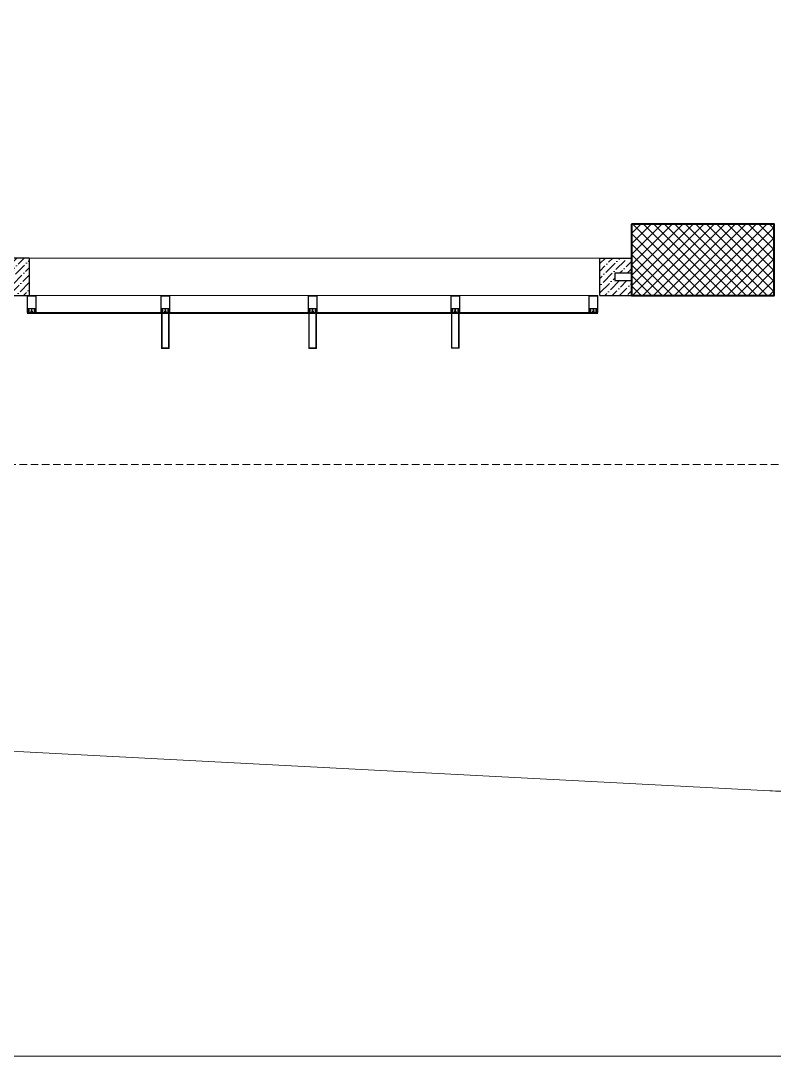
# Model space of a CAD drawing. Header units: millimetres. Extents: x 8275 to 147087, y -297470 to -191881.
# Drawn here: x 34966 to 41304, y -297470 to -288763 of the extents above; entities that cross this region are included whole.
import ezdxf

# ---------------------------------------------------------------- set-up
doc = ezdxf.new("R2010")
doc.units = ezdxf.units.MM
doc.header["$LTSCALE"] = 250
doc.header["$MEASUREMENT"] = 0
doc.linetypes.add('HIDDEN', pattern=[0.375, 0.25, -0.125])
for name, color, linetype, lineweight in [('col', 6, 'Continuous', 40), ('ele', 51, 'Continuous', 18), ('hatch', 9, 'Continuous', 0), ('hidden', 153, 'HIDDEN', 13), ('text', 7, 'Continuous', 9), ('wall', 1, 'Continuous', 30), ('win', 4, 'Continuous', 20)]:
    doc.layers.add(name, color=color, linetype=linetype, lineweight=lineweight)
pattern_1 = [(45, (-6686.7244, -319015.2779), (2e-16, 2.32600915), [4.93421053, -1.64473684]), (135, (-6685.5614, -319014.1149), (2e-16, 2.32600915), [4.93421053, -1.64473684])]
pattern_2 = [(45, (-6686.724, -319015.28), (23.20194, 85.073785), [109.375, -21.875, 0, -21.875])]

# ---------------------------------------------------------------- blocks, each defined once
blk = doc.blocks.new('A$C75BC0A19')
at = {"layer": 'hatch'}
h = blk.add_hatch(dxfattribs=at)
h.set_pattern_fill('ANSI37', color=256, scale=500, angle=-90, style=0)
h.set_pattern_definition([(315, (-101096.715, -98792.29), (44.194174, 44.194174), []), (45, (-101096.715, -98792.29), (-44.194174, 44.194174), [])])
h.paths.add_polyline_path([(-98442.4, 4908), (-98442.4, 4308), (-97242.4, 4308), (-97242.4, 4908)])
at = {"layer": 'col'}
blk.add_lwpolyline([(-98442.4, 4908), (-98442.4, 4308), (-97242.4, 4308), (-97242.4, 4908)], close=True, dxfattribs=at)

msp = doc.modelspace()

# ---------------------------------------------------------------- hatches: boundary and pattern name
at = {"layer": 'hatch'}
h = msp.add_hatch(dxfattribs=at)
h.set_pattern_fill('ANSI36', color=256, scale=350, style=0)
h.set_pattern_definition(pattern_2)
h.paths.add_polyline_path([(35037, -290758.5), (32489.5, -290758.5), (32489.5, -291073.5), (35037, -291073.5)])
edge = h.paths.add_edge_path(flags=16)
edge.add_line((32614.5, -290948.5), (34912, -290948.5))
edge.add_line((34912, -290883.5), (32614.5, -290883.5))
edge.add_line((32614.5, -290883.5), (32614.5, -290948.5))
edge.add_line((34912, -290883.5), (34912, -290948.5))
h = msp.add_hatch(dxfattribs=at)
h.set_pattern_fill('ANSI36', color=256, scale=350, style=0)
h.set_pattern_definition(pattern_2)
h.paths.add_polyline_path([(40405.1, -291073.5), (40103.7, -291073.5), (40103.7, -290948.5), (39962, -290948.5), (39962, -290883.5), (40103.7, -290883.5), (40103.7, -290758.5), (39837, -290758.5), (39837, -291073.5), (40405.1, -291073.5)])
h = msp.add_hatch(dxfattribs=at)
h.set_pattern_fill('AR-HBONE', color=256, scale=0.411184, style=0)
h.set_pattern_definition(pattern_1)
h.paths.add_polyline_path([(35026.4, -291200.2), (35026.4, -291202.2), (35031.9, -291202.2), (35031.9, -291200.2)], flags=16)
h.paths.add_polyline_path([(35090.7, -291200.2), (35090.7, -291202.2), (35085.3, -291202.2), (35085.3, -291200.2)], flags=16)
edge = h.paths.add_edge_path()
edge.add_arc((35036.7, -291214.5), 0.685, 180, 360, ccw=False)
edge.add_arc((35035.3, -291214.5), 0.685, 180, 360, ccw=False)
edge.add_arc((35034, -291214.5), 0.685, 180, 360, ccw=False)
edge.add_arc((35032.6, -291214.5), 0.685, -180, 0, ccw=False)
edge.add_arc((35031.2, -291214.5), 0.685, -180, 0, ccw=False)
edge.add_arc((35029.9, -291214.5), 0.685, 180, 360, ccw=False)
edge.add_arc((35028.5, -291214.5), 0.685, 180, 360, ccw=False)
edge.add_arc((35027.1, -291214.5), 0.685, -180, 0, ccw=False)
edge.add_arc((35025.7, -291214.5), 0.685, 180, 360, ccw=False)
edge.add_arc((35024.4, -291214.5), 0.685, -180, 0, ccw=False)
edge.add_arc((35023, -291214.5), 0.685, 180, 360, ccw=False)
edge.add_arc((35021.6, -291214.5), 0.685, -180, 0, ccw=False)
edge.add_line((35020.9, -291214.5), (35020.9, -291202.2))
edge.add_line((35020.9, -291202.2), (35024.8, -291202.2))
edge.add_line((35024.8, -291202.2), (35024.8, -291200.2))
edge.add_line((35024.8, -291200.2), (35023, -291200.2))
edge.add_line((35023, -291200.2), (35024.7, -291196.8))
edge.add_line((35024.7, -291196.8), (35033.6, -291196.8))
edge.add_line((35033.6, -291196.8), (35035.3, -291200.2))
edge.add_line((35035.3, -291200.2), (35033.6, -291200.2))
edge.add_line((35033.6, -291200.2), (35033.6, -291202.2))
edge.add_line((35033.6, -291202.2), (35037.4, -291202.2))
edge.add_line((35037.4, -291202.2), (35037.4, -291214.5))
edge.add_arc((35080.5, -291214.4), 0.685, 180, 360)
edge.add_arc((35081.8, -291214.4), 0.685, 180, 360)
edge.add_arc((35083.2, -291214.4), 0.685, 180, 360)
edge.add_arc((35084.6, -291214.4), 0.685, 180, 360)
edge.add_arc((35085.9, -291214.4), 0.685, 180, 360)
edge.add_arc((35087.3, -291214.4), 0.685, 180, 360)
edge.add_arc((35088.7, -291214.4), 0.685, 180, 360)
edge.add_arc((35090.1, -291214.4), 0.685, 180, 360)
edge.add_arc((35091.4, -291214.4), 0.685, 180, 360)
edge.add_arc((35092.8, -291214.4), 0.685, 180, 360)
edge.add_arc((35094.2, -291214.4), 0.685, 180, 360)
edge.add_arc((35095.5, -291214.4), 0.685, 180, 360)
edge.add_line((35096.2, -291214.4), (35096.2, -291202.2))
edge.add_line((35096.2, -291202.2), (35092.4, -291202.2))
edge.add_line((35092.4, -291202.2), (35092.4, -291200.2))
edge.add_line((35092.4, -291200.2), (35094.2, -291200.2))
edge.add_line((35094.2, -291200.2), (35092.5, -291196.8))
edge.add_line((35092.5, -291196.8), (35083.6, -291196.8))
edge.add_line((35083.6, -291196.8), (35081.8, -291200.2))
edge.add_line((35081.8, -291200.2), (35083.6, -291200.2))
edge.add_line((35083.6, -291200.2), (35083.6, -291202.2))
edge.add_line((35083.6, -291202.2), (35079.8, -291202.2))
edge.add_line((35079.8, -291202.2), (35079.8, -291214.4))
h = msp.add_hatch(dxfattribs=at)
h.set_pattern_fill('AR-HBONE', color=256, scale=0.411184, style=0)
h.set_pattern_definition(pattern_1)
h.paths.add_polyline_path([(36151, -291200.2), (36151, -291202.2), (36156.5, -291202.2), (36156.5, -291200.2)], flags=16)
h.paths.add_polyline_path([(36215.4, -291200.2), (36215.4, -291202.2), (36209.9, -291202.2), (36209.9, -291200.2)], flags=16)
edge = h.paths.add_edge_path()
edge.add_arc((36161.3, -291214.5), 0.685, 180, 360, ccw=False)
edge.add_arc((36160, -291214.5), 0.685, 180, 360, ccw=False)
edge.add_arc((36158.6, -291214.5), 0.685, 180, 360, ccw=False)
edge.add_arc((36157.2, -291214.5), 0.685, -180, 0, ccw=False)
edge.add_arc((36155.8, -291214.5), 0.685, -180, 0, ccw=False)
edge.add_arc((36154.5, -291214.5), 0.685, 180, 360, ccw=False)
edge.add_arc((36153.1, -291214.5), 0.685, 180, 360, ccw=False)
edge.add_arc((36151.7, -291214.5), 0.685, -180, 0, ccw=False)
edge.add_arc((36150.4, -291214.5), 0.685, 180, 360, ccw=False)
edge.add_arc((36149, -291214.5), 0.685, -180, 0, ccw=False)
edge.add_arc((36147.6, -291214.5), 0.685, 180, 360, ccw=False)
edge.add_arc((36146.2, -291214.5), 0.685, -180, 0, ccw=False)
edge.add_line((36145.6, -291214.5), (36145.6, -291202.2))
edge.add_line((36145.6, -291202.2), (36149.4, -291202.2))
edge.add_line((36149.4, -291202.2), (36149.4, -291200.2))
edge.add_line((36149.4, -291200.2), (36147.6, -291200.2))
edge.add_line((36147.6, -291200.2), (36149.3, -291196.8))
edge.add_line((36149.3, -291196.8), (36158.2, -291196.8))
edge.add_line((36158.2, -291196.8), (36160, -291200.2))
edge.add_line((36160, -291200.2), (36158.2, -291200.2))
edge.add_line((36158.2, -291200.2), (36158.2, -291202.2))
edge.add_line((36158.2, -291202.2), (36162, -291202.2))
edge.add_line((36162, -291202.2), (36162, -291214.5))
edge.add_arc((36205.1, -291214.4), 0.685, 180, 360)
edge.add_arc((36206.4, -291214.4), 0.685, 180, 360)
edge.add_arc((36207.8, -291214.4), 0.685, 180, 360)
edge.add_arc((36209.2, -291214.4), 0.685, 180, 360)
edge.add_arc((36210.6, -291214.4), 0.685, 180, 360)
edge.add_arc((36211.9, -291214.4), 0.685, 180, 360)
edge.add_arc((36213.3, -291214.4), 0.685, 180, 360)
edge.add_arc((36214.7, -291214.4), 0.685, 180, 360)
edge.add_arc((36216, -291214.4), 0.685, 180, 360)
edge.add_arc((36217.4, -291214.4), 0.685, 180, 360)
edge.add_arc((36218.8, -291214.4), 0.685, 180, 360)
edge.add_arc((36220.2, -291214.4), 0.685, 180, 360)
edge.add_line((36220.8, -291214.4), (36220.8, -291202.2))
edge.add_line((36220.8, -291202.2), (36217, -291202.2))
edge.add_line((36217, -291202.2), (36217, -291200.2))
edge.add_line((36217, -291200.2), (36218.8, -291200.2))
edge.add_line((36218.8, -291200.2), (36217.1, -291196.8))
edge.add_line((36217.1, -291196.8), (36208.2, -291196.8))
edge.add_line((36208.2, -291196.8), (36206.4, -291200.2))
edge.add_line((36206.4, -291200.2), (36208.2, -291200.2))
edge.add_line((36208.2, -291200.2), (36208.2, -291202.2))
edge.add_line((36208.2, -291202.2), (36204.4, -291202.2))
edge.add_line((36204.4, -291202.2), (36204.4, -291214.4))
h = msp.add_hatch(dxfattribs=at)
h.set_pattern_fill('AR-HBONE', color=256, scale=0.411184, style=0)
h.set_pattern_definition(pattern_1)
h.paths.add_polyline_path([(37388.7, -291200.2), (37388.7, -291202.2), (37394.2, -291202.2), (37394.2, -291200.2)], flags=16)
h.paths.add_polyline_path([(37453, -291200.2), (37453, -291202.2), (37447.6, -291202.2), (37447.6, -291200.2)], flags=16)
edge = h.paths.add_edge_path()
edge.add_arc((37399, -291214.5), 0.685, 180, 360, ccw=False)
edge.add_arc((37397.6, -291214.5), 0.685, 180, 360, ccw=False)
edge.add_arc((37396.3, -291214.5), 0.685, 180, 360, ccw=False)
edge.add_arc((37394.9, -291214.5), 0.685, -180, 0, ccw=False)
edge.add_arc((37393.5, -291214.5), 0.685, -180, 0, ccw=False)
edge.add_arc((37392.2, -291214.5), 0.685, 180, 360, ccw=False)
edge.add_arc((37390.8, -291214.5), 0.685, 180, 360, ccw=False)
edge.add_arc((37389.4, -291214.5), 0.685, -180, 0, ccw=False)
edge.add_arc((37388.1, -291214.5), 0.685, 180, 360, ccw=False)
edge.add_arc((37386.7, -291214.5), 0.685, -180, 0, ccw=False)
edge.add_arc((37385.3, -291214.5), 0.685, 180, 360, ccw=False)
edge.add_arc((37383.9, -291214.5), 0.685, -180, 0, ccw=False)
edge.add_line((37383.3, -291214.5), (37383.3, -291202.2))
edge.add_line((37383.3, -291202.2), (37387.1, -291202.2))
edge.add_line((37387.1, -291202.2), (37387.1, -291200.2))
edge.add_line((37387.1, -291200.2), (37385.3, -291200.2))
edge.add_line((37385.3, -291200.2), (37387, -291196.8))
edge.add_line((37387, -291196.8), (37395.9, -291196.8))
edge.add_line((37395.9, -291196.8), (37397.6, -291200.2))
edge.add_line((37397.6, -291200.2), (37395.9, -291200.2))
edge.add_line((37395.9, -291200.2), (37395.9, -291202.2))
edge.add_line((37395.9, -291202.2), (37399.7, -291202.2))
edge.add_line((37399.7, -291202.2), (37399.7, -291214.5))
edge.add_arc((37442.8, -291214.4), 0.685, 180, 360)
edge.add_arc((37444.1, -291214.4), 0.685, 180, 360)
edge.add_arc((37445.5, -291214.4), 0.685, 180, 360)
edge.add_arc((37446.9, -291214.4), 0.685, 180, 360)
edge.add_arc((37448.2, -291214.4), 0.685, 180, 360)
edge.add_arc((37449.6, -291214.4), 0.685, 180, 360)
edge.add_arc((37451, -291214.4), 0.685, 180, 360)
edge.add_arc((37452.4, -291214.4), 0.685, 180, 360)
edge.add_arc((37453.7, -291214.4), 0.685, 180, 360)
edge.add_arc((37455.1, -291214.4), 0.685, 180, 360)
edge.add_arc((37456.5, -291214.4), 0.685, 180, 360)
edge.add_arc((37457.8, -291214.4), 0.685, 180, 360)
edge.add_line((37458.5, -291214.4), (37458.5, -291202.2))
edge.add_line((37458.5, -291202.2), (37454.7, -291202.2))
edge.add_line((37454.7, -291202.2), (37454.7, -291200.2))
edge.add_line((37454.7, -291200.2), (37456.5, -291200.2))
edge.add_line((37456.5, -291200.2), (37454.8, -291196.8))
edge.add_line((37454.8, -291196.8), (37445.9, -291196.8))
edge.add_line((37445.9, -291196.8), (37444.1, -291200.2))
edge.add_line((37444.1, -291200.2), (37445.9, -291200.2))
edge.add_line((37445.9, -291200.2), (37445.9, -291202.2))
edge.add_line((37445.9, -291202.2), (37442.1, -291202.2))
edge.add_line((37442.1, -291202.2), (37442.1, -291214.4))
h = msp.add_hatch(dxfattribs=at)
h.set_pattern_fill('AR-HBONE', color=256, scale=0.411184, style=0)
h.set_pattern_definition(pattern_1)
h.paths.add_polyline_path([(38588.7, -291200.2), (38588.7, -291202.2), (38594.2, -291202.2), (38594.2, -291200.2)], flags=16)
h.paths.add_polyline_path([(38653, -291200.2), (38653, -291202.2), (38647.6, -291202.2), (38647.6, -291200.2)], flags=16)
edge = h.paths.add_edge_path()
edge.add_arc((38599, -291214.5), 0.685, 180, 360, ccw=False)
edge.add_arc((38597.6, -291214.5), 0.685, 180, 360, ccw=False)
edge.add_arc((38596.3, -291214.5), 0.685, 180, 360, ccw=False)
edge.add_arc((38594.9, -291214.5), 0.685, -180, 0, ccw=False)
edge.add_arc((38593.5, -291214.5), 0.685, -180, 0, ccw=False)
edge.add_arc((38592.2, -291214.5), 0.685, 180, 360, ccw=False)
edge.add_arc((38590.8, -291214.5), 0.685, 180, 360, ccw=False)
edge.add_arc((38589.4, -291214.5), 0.685, -180, 0, ccw=False)
edge.add_arc((38588.1, -291214.5), 0.685, 180, 360, ccw=False)
edge.add_arc((38586.7, -291214.5), 0.685, -180, 0, ccw=False)
edge.add_arc((38585.3, -291214.5), 0.685, 180, 360, ccw=False)
edge.add_arc((38583.9, -291214.5), 0.685, -180, 0, ccw=False)
edge.add_line((38583.3, -291214.5), (38583.3, -291202.2))
edge.add_line((38583.3, -291202.2), (38587.1, -291202.2))
edge.add_line((38587.1, -291202.2), (38587.1, -291200.2))
edge.add_line((38587.1, -291200.2), (38585.3, -291200.2))
edge.add_line((38585.3, -291200.2), (38587, -291196.8))
edge.add_line((38587, -291196.8), (38595.9, -291196.8))
edge.add_line((38595.9, -291196.8), (38597.6, -291200.2))
edge.add_line((38597.6, -291200.2), (38595.9, -291200.2))
edge.add_line((38595.9, -291200.2), (38595.9, -291202.2))
edge.add_line((38595.9, -291202.2), (38599.7, -291202.2))
edge.add_line((38599.7, -291202.2), (38599.7, -291214.5))
edge.add_arc((38642.8, -291214.4), 0.685, 180, 360)
edge.add_arc((38644.1, -291214.4), 0.685, 180, 360)
edge.add_arc((38645.5, -291214.4), 0.685, 180, 360)
edge.add_arc((38646.9, -291214.4), 0.685, 180, 360)
edge.add_arc((38648.2, -291214.4), 0.685, 180, 360)
edge.add_arc((38649.6, -291214.4), 0.685, 180, 360)
edge.add_arc((38651, -291214.4), 0.685, 180, 360)
edge.add_arc((38652.4, -291214.4), 0.685, 180, 360)
edge.add_arc((38653.7, -291214.4), 0.685, 180, 360)
edge.add_arc((38655.1, -291214.4), 0.685, 180, 360)
edge.add_arc((38656.5, -291214.4), 0.685, 180, 360)
edge.add_arc((38657.8, -291214.4), 0.685, 180, 360)
edge.add_line((38658.5, -291214.4), (38658.5, -291202.2))
edge.add_line((38658.5, -291202.2), (38654.7, -291202.2))
edge.add_line((38654.7, -291202.2), (38654.7, -291200.2))
edge.add_line((38654.7, -291200.2), (38656.5, -291200.2))
edge.add_line((38656.5, -291200.2), (38654.8, -291196.8))
edge.add_line((38654.8, -291196.8), (38645.9, -291196.8))
edge.add_line((38645.9, -291196.8), (38644.1, -291200.2))
edge.add_line((38644.1, -291200.2), (38645.9, -291200.2))
edge.add_line((38645.9, -291200.2), (38645.9, -291202.2))
edge.add_line((38645.9, -291202.2), (38642.1, -291202.2))
edge.add_line((38642.1, -291202.2), (38642.1, -291214.4))
h = msp.add_hatch(dxfattribs=at)
h.set_pattern_fill('AR-HBONE', color=256, scale=0.411184, style=0)
h.set_pattern_definition(pattern_1)
h.paths.add_polyline_path([(39751, -291200.2), (39751, -291202.2), (39756.5, -291202.2), (39756.5, -291200.2)], flags=16)
h.paths.add_polyline_path([(39815.4, -291200.2), (39815.4, -291202.2), (39809.9, -291202.2), (39809.9, -291200.2)], flags=16)
edge = h.paths.add_edge_path()
edge.add_arc((39761.3, -291214.5), 0.685, 180, 360, ccw=False)
edge.add_arc((39760, -291214.5), 0.685, 180, 360, ccw=False)
edge.add_arc((39758.6, -291214.5), 0.685, 180, 360, ccw=False)
edge.add_arc((39757.2, -291214.5), 0.685, -180, 0, ccw=False)
edge.add_arc((39755.8, -291214.5), 0.685, -180, 0, ccw=False)
edge.add_arc((39754.5, -291214.5), 0.685, 180, 360, ccw=False)
edge.add_arc((39753.1, -291214.5), 0.685, 180, 360, ccw=False)
edge.add_arc((39751.7, -291214.5), 0.685, -180, 0, ccw=False)
edge.add_arc((39750.4, -291214.5), 0.685, 180, 360, ccw=False)
edge.add_arc((39749, -291214.5), 0.685, -180, 0, ccw=False)
edge.add_arc((39747.6, -291214.5), 0.685, 180, 360, ccw=False)
edge.add_arc((39746.2, -291214.5), 0.685, -180, 0, ccw=False)
edge.add_line((39745.6, -291214.5), (39745.6, -291202.2))
edge.add_line((39745.6, -291202.2), (39749.4, -291202.2))
edge.add_line((39749.4, -291202.2), (39749.4, -291200.2))
edge.add_line((39749.4, -291200.2), (39747.6, -291200.2))
edge.add_line((39747.6, -291200.2), (39749.3, -291196.8))
edge.add_line((39749.3, -291196.8), (39758.2, -291196.8))
edge.add_line((39758.2, -291196.8), (39760, -291200.2))
edge.add_line((39760, -291200.2), (39758.2, -291200.2))
edge.add_line((39758.2, -291200.2), (39758.2, -291202.2))
edge.add_line((39758.2, -291202.2), (39762, -291202.2))
edge.add_line((39762, -291202.2), (39762, -291214.5))
edge.add_arc((39805.1, -291214.4), 0.685, 180, 360)
edge.add_arc((39806.4, -291214.4), 0.685, 180, 360)
edge.add_arc((39807.8, -291214.4), 0.685, 180, 360)
edge.add_arc((39809.2, -291214.4), 0.685, 180, 360)
edge.add_arc((39810.6, -291214.4), 0.685, 180, 360)
edge.add_arc((39811.9, -291214.4), 0.685, 180, 360)
edge.add_arc((39813.3, -291214.4), 0.685, 180, 360)
edge.add_arc((39814.7, -291214.4), 0.685, 180, 360)
edge.add_arc((39816, -291214.4), 0.685, 180, 360)
edge.add_arc((39817.4, -291214.4), 0.685, 180, 360)
edge.add_arc((39818.8, -291214.4), 0.685, 180, 360)
edge.add_arc((39820.2, -291214.4), 0.685, 180, 360)
edge.add_line((39820.8, -291214.4), (39820.8, -291202.2))
edge.add_line((39820.8, -291202.2), (39817, -291202.2))
edge.add_line((39817, -291202.2), (39817, -291200.2))
edge.add_line((39817, -291200.2), (39818.8, -291200.2))
edge.add_line((39818.8, -291200.2), (39817.1, -291196.8))
edge.add_line((39817.1, -291196.8), (39808.2, -291196.8))
edge.add_line((39808.2, -291196.8), (39806.4, -291200.2))
edge.add_line((39806.4, -291200.2), (39808.2, -291200.2))
edge.add_line((39808.2, -291200.2), (39808.2, -291202.2))
edge.add_line((39808.2, -291202.2), (39804.4, -291202.2))
edge.add_line((39804.4, -291202.2), (39804.4, -291214.4))

# ---------------------------------------------------------------- linework, layer by layer
at = {"layer": 'ele'}
for p, q in [((35037, -290758.5, -11300.6), (39835.7, -290758.5, -11300.6)), ((41266.2, -295238.4, -11300.6), (33668, -294842.1, -11300.6))]:
    msp.add_line(p, q, dxfattribs=at)
msp.add_arc((41344.3, -293740.4, -11300.6), 1500, 267.01434, 274.51923, dxfattribs=at)
at = {"layer": 'hidden'}
for p, q in [((34863.8, -292493.5, -11300.6), (37226.1, -292493.5, -11300.6)), ((37226.1, -292493.5, -11300.6), (38501.4, -292493.5, -11300.6)), ((38463.8, -292493.5, -11300.6), (44444.9, -292493.5, -11300.6))]:
    msp.add_line(p, q, dxfattribs=at)
at = {"layer": 'text', "linetype": 'ByBlock', "ltscale": 100, "elevation": -15927.2}
msp.add_lwpolyline([(8274.7, -262122.2), (143047.4, -262122.2), (143047.4, -297470.1), (8274.7, -297470.1)], close=True, dxfattribs=at)
at = {"layer": 'wall'}
for p, q in [((35037, -290758.5, -11300.6), (33566.4, -290758.5, -11300.6)), ((35037, -290758.5, -11300.6), (35037, -291073.5, -11300.6)), ((39837, -290758.5, -11300.6), (40103.7, -290758.5, -11300.6)), ((39837, -291073.5, -11300.6), (39837, -290758.5, -11300.6)), ((39962, -290883.5, -11300.6), (40103.7, -290883.5, -11300.6)), ((39962, -290883.5, -11300.6), (39962, -290948.5, -11300.6)), ((39962, -290948.5, -11300.6), (40103.7, -290948.5, -11300.6)), ((32489.5, -291073.5, -11300.6), (35037, -291073.5, -11300.6)), ((39837, -291073.5, -11300.6), (40103.7, -291073.5, -11300.6))]:
    msp.add_line(p, q, dxfattribs=at)
at = {"layer": 'win'}
for p, q in [((35020.9, -291073.5, -11300.6), (36220.9, -291073.5, -11300.6)), ((36220.9, -291073.5, -11300.6), (37385.9, -291073.5, -11300.6)), ((37383.2, -291073.5, -11300.6), (38658.6, -291073.5, -11300.6)), ((38620.9, -291073.5, -11300.6), (39820.9, -291073.5, -11300.6)), ((35020.9, -291217.1, -11300.6), (36220.9, -291217.2, -11300.6)), ((36220.9, -291218.3, -11300.6), (35020.9, -291218.2, -11300.6)), ((36220.9, -291219.4, -11300.6), (35020.9, -291219.3, -11300.6)), ((36220.9, -291220.5, -11300.6), (35020.9, -291220.4, -11300.6)), ((36220.9, -291221.6, -11300.6), (35020.9, -291221.5, -11300.6)), ((36220.9, -291222.7, -11300.6), (35020.9, -291222.6, -11300.6)), ((36220.9, -291223.8, -11300.6), (35020.9, -291223.7, -11300.6)), ((35047.6, -291215.3, -11300.6), (35049, -291216.7, -11300.6)), ((35049, -291222.2, -11300.6), (35047.6, -291223.5, -11300.6)), ((35049, -291216.7, -11300.6), (35049, -291222.2, -11300.6)), ((35069.5, -291215.3, -11300.6), (35068.2, -291216.7, -11300.6)), ((35068.2, -291216.7, -11300.6), (35068.2, -291222.2, -11300.6)), ((35068.2, -291222.2, -11300.6), (35069.5, -291223.5, -11300.6)), ((36172.2, -291215.3, -11300.6), (36173.6, -291216.7, -11300.6)), ((36173.6, -291222.2, -11300.6), (36172.2, -291223.5, -11300.6)), ((36173.6, -291216.7, -11300.6), (36173.6, -291222.2, -11300.6)), ((36194.2, -291215.3, -11300.6), (36192.8, -291216.7, -11300.6)), ((36192.8, -291216.7, -11300.6), (36192.8, -291222.2, -11300.6)), ((36192.8, -291222.2, -11300.6), (36194.2, -291223.5, -11300.6)), ((36220.9, -291217.1, -11300.6), (37385.9, -291217.2, -11300.6)), ((37385.9, -291218.3, -11300.6), (36220.9, -291218.2, -11300.6)), ((37385.9, -291219.4, -11300.6), (36220.9, -291219.3, -11300.6)), ((37385.9, -291220.5, -11300.6), (36220.9, -291220.4, -11300.6)), ((37385.9, -291221.6, -11300.6), (36220.9, -291221.5, -11300.6)), ((37385.9, -291222.7, -11300.6), (36220.9, -291222.6, -11300.6)), ((37385.9, -291223.8, -11300.6), (36220.9, -291223.7, -11300.6)), ((37383.2, -291217.1, -11300.6), (38658.6, -291217.2, -11300.6)), ((38658.6, -291218.3, -11300.6), (37383.2, -291218.2, -11300.6)), ((38658.6, -291219.4, -11300.6), (37383.2, -291219.3, -11300.6)), ((38658.6, -291220.5, -11300.6), (37383.2, -291220.4, -11300.6)), ((38658.6, -291221.6, -11300.6), (37383.2, -291221.5, -11300.6)), ((38658.6, -291222.7, -11300.6), (37383.2, -291222.6, -11300.6)), ((38658.6, -291223.8, -11300.6), (37383.2, -291223.7, -11300.6)), ((37409.9, -291215.3, -11300.6), (37411.3, -291216.7, -11300.6)), ((37411.3, -291222.2, -11300.6), (37409.9, -291223.5, -11300.6)), ((37411.3, -291216.7, -11300.6), (37411.3, -291222.2, -11300.6)), ((37431.9, -291215.3, -11300.6), (37430.5, -291216.7, -11300.6)), ((37430.5, -291216.7, -11300.6), (37430.5, -291222.2, -11300.6)), ((37430.5, -291222.2, -11300.6), (37431.9, -291223.5, -11300.6)), ((38609.9, -291215.3, -11300.6), (38611.3, -291216.7, -11300.6)), ((38611.3, -291222.2, -11300.6), (38609.9, -291223.5, -11300.6)), ((38611.3, -291216.7, -11300.6), (38611.3, -291222.2, -11300.6)), ((38620.9, -291217.1, -11300.6), (39820.9, -291217.2, -11300.6)), ((39820.9, -291218.3, -11300.6), (38620.9, -291218.2, -11300.6)), ((39820.9, -291219.4, -11300.6), (38620.9, -291219.3, -11300.6)), ((39820.9, -291220.5, -11300.6), (38620.9, -291220.4, -11300.6)), ((39820.9, -291221.6, -11300.6), (38620.9, -291221.5, -11300.6)), ((39820.9, -291222.6, -11300.6), (38620.9, -291222.6, -11300.6)), ((39820.9, -291223.7, -11300.6), (38620.9, -291223.7, -11300.6)), ((38631.9, -291215.3, -11300.6), (38630.5, -291216.7, -11300.6)), ((38630.5, -291216.7, -11300.6), (38630.5, -291222.2, -11300.6)), ((38630.5, -291222.2, -11300.6), (38631.9, -291223.5, -11300.6)), ((39772.2, -291215.3, -11300.6), (39773.6, -291216.7, -11300.6)), ((39773.6, -291222.2, -11300.6), (39772.2, -291223.5, -11300.6)), ((39773.6, -291216.7, -11300.6), (39773.6, -291222.2, -11300.6)), ((39794.2, -291215.3, -11300.6), (39792.8, -291216.7, -11300.6)), ((39792.8, -291216.7, -11300.6), (39792.8, -291222.2, -11300.6)), ((39792.8, -291222.2, -11300.6), (39794.2, -291223.5, -11300.6))]:
    msp.add_line(p, q, dxfattribs=at)
at = {"layer": 'win', "elevation": -11300.6}
for points in [[(35061.3, -291211.6), (35061.9, -291212.1), (35061.3, -291212.7), (35061.3, -291215.4), (35061.9, -291215.9), (35061.3, -291216.5), (35061.3, -291219.2), (35061.9, -291219.8, 0.960671), (35065.4, -291219.6), (35065.4, -291207, 0.198912), (35064.7, -291205.3), (35061.4, -291201.9, -0.198912), (35060.6, -291200.2), (35060.6, -291184.4), (35091.1, -291184.4, -0.414214), (35093.5, -291186.9), (35093.5, -291190.9, -0.414214), (35091.1, -291193.3), (35082.3, -291193.3, 0.414214), (35079.8, -291195.8), (35079.8, -291202.2), (35083.7, -291202.2), (35083.7, -291200.2), (35081.9, -291200.2), (35081.9, -291196.8), (35094.2, -291196.8), (35094.2, -291200.2), (35092.4, -291200.2), (35092.4, -291202.2), (35096.3, -291202.2), (35096.3, -291073.5), (35020.9, -291073.5), (35020.9, -291202.2), (35024.7, -291202.2), (35024.7, -291200.2), (35022.9, -291200.2), (35022.9, -291196.8), (35035.3, -291196.8), (35035.3, -291200.2), (35033.5, -291200.2), (35033.5, -291202.2), (35037.3, -291202.2), (35037.3, -291195.8, 0.414214), (35034.9, -291193.3), (35026.1, -291193.3, -0.414214), (35023.6, -291190.9), (35023.6, -291186.9, -0.414214), (35026.1, -291184.4), (35056.5, -291184.4), (35056.5, -291200.2, -0.198912), (35055.8, -291201.9), (35052.5, -291205.3, 0.198912), (35051.7, -291207), (35051.7, -291219.6, 0.960671), (35055.3, -291219.8), (35055.8, -291219.2), (35055.8, -291216.5), (35055.3, -291215.9), (35055.8, -291215.4), (35055.8, -291212.7), (35055.3, -291212.1), (35055.8, -291211.6), (35055.8, -291208.8), (35055.3, -291208.3), (35058.6, -291205), (35061.9, -291208.3), (35061.3, -291208.8)], [(36185.9, -291211.6), (36186.5, -291212.1), (36185.9, -291212.7), (36185.9, -291215.4), (36186.5, -291215.9), (36185.9, -291216.5), (36185.9, -291219.2), (36186.5, -291219.8, 0.960671), (36190.1, -291219.6), (36190.1, -291207, 0.198912), (36189.3, -291205.3), (36186, -291201.9, -0.198912), (36185.3, -291200.2), (36185.3, -291184.4), (36215.7, -291184.4, -0.414214), (36218.2, -291186.9), (36218.2, -291190.9, -0.414214), (36215.7, -291193.3), (36206.9, -291193.3, 0.414214), (36204.4, -291195.8), (36204.4, -291202.2), (36208.3, -291202.2), (36208.3, -291200.2), (36206.5, -291200.2), (36206.5, -291196.8), (36218.8, -291196.8), (36218.8, -291200.2), (36217.1, -291200.2), (36217.1, -291202.2), (36220.9, -291202.2), (36220.9, -291073.5), (36145.5, -291073.5), (36145.5, -291202.2), (36149.3, -291202.2), (36149.3, -291200.2), (36147.6, -291200.2), (36147.6, -291196.8), (36159.9, -291196.8), (36159.9, -291200.2), (36158.1, -291200.2), (36158.1, -291202.2), (36162, -291202.2), (36162, -291195.8, 0.414214), (36159.5, -291193.3), (36150.7, -291193.3, -0.414214), (36148.2, -291190.9), (36148.2, -291186.9, -0.414214), (36150.7, -291184.4), (36181.1, -291184.4), (36181.1, -291200.2, -0.198912), (36180.4, -291201.9), (36177.1, -291205.3, 0.198912), (36176.3, -291207), (36176.3, -291219.6, 0.960671), (36179.9, -291219.8), (36180.5, -291219.2), (36180.5, -291216.5), (36179.9, -291215.9), (36180.5, -291215.4), (36180.5, -291212.7), (36179.9, -291212.1), (36180.5, -291211.6), (36180.5, -291208.8), (36179.9, -291208.3), (36183.2, -291205), (36186.5, -291208.3), (36185.9, -291208.8)], [(37423.6, -291211.6), (37424.2, -291212.1), (37423.6, -291212.7), (37423.6, -291215.4), (37424.2, -291215.9), (37423.6, -291216.5), (37423.6, -291219.2), (37424.2, -291219.8, 0.960671), (37427.7, -291219.6), (37427.7, -291207, 0.198912), (37427, -291205.3), (37423.7, -291201.9, -0.198912), (37422.9, -291200.2), (37422.9, -291184.4), (37453.4, -291184.4, -0.414214), (37455.8, -291186.9), (37455.8, -291190.9, -0.414214), (37453.4, -291193.3), (37444.6, -291193.3, 0.414214), (37442.1, -291195.8), (37442.1, -291202.2), (37446, -291202.2), (37446, -291200.2), (37444.2, -291200.2), (37444.2, -291196.8), (37456.5, -291196.8), (37456.5, -291200.2), (37454.7, -291200.2), (37454.7, -291202.2), (37458.6, -291202.2), (37458.6, -291073.5), (37383.2, -291073.5), (37383.2, -291202.2), (37387, -291202.2), (37387, -291200.2), (37385.3, -291200.2), (37385.3, -291196.8), (37397.6, -291196.8), (37397.6, -291200.2), (37395.8, -291200.2), (37395.8, -291202.2), (37399.6, -291202.2), (37399.6, -291195.8, 0.414214), (37397.2, -291193.3), (37388.4, -291193.3, -0.414214), (37385.9, -291190.9), (37385.9, -291186.9, -0.414214), (37388.4, -291184.4), (37418.8, -291184.4), (37418.8, -291200.2, -0.198912), (37418.1, -291201.9), (37414.8, -291205.3, 0.198912), (37414, -291207), (37414, -291219.6, 0.960671), (37417.6, -291219.8), (37418.2, -291219.2), (37418.2, -291216.5), (37417.6, -291215.9), (37418.2, -291215.4), (37418.2, -291212.7), (37417.6, -291212.1), (37418.2, -291211.6), (37418.2, -291208.8), (37417.6, -291208.3), (37420.9, -291205), (37424.2, -291208.3), (37423.6, -291208.8)], [(38623.6, -291211.6), (38624.2, -291212.1), (38623.6, -291212.7), (38623.6, -291215.4), (38624.2, -291215.9), (38623.6, -291216.5), (38623.6, -291219.2), (38624.2, -291219.8, 0.960671), (38627.7, -291219.6), (38627.7, -291207, 0.198912), (38627, -291205.3), (38623.7, -291201.9, -0.198912), (38622.9, -291200.2), (38622.9, -291184.4), (38653.4, -291184.4, -0.414214), (38655.8, -291186.9), (38655.8, -291190.9, -0.414214), (38653.4, -291193.3), (38644.6, -291193.3, 0.414214), (38642.1, -291195.8), (38642.1, -291202.2), (38646, -291202.2), (38646, -291200.2), (38644.2, -291200.2), (38644.2, -291196.8), (38656.5, -291196.8), (38656.5, -291200.2), (38654.7, -291200.2), (38654.7, -291202.2), (38658.6, -291202.2), (38658.6, -291073.5), (38583.2, -291073.5), (38583.2, -291202.2), (38587, -291202.2), (38587, -291200.2), (38585.3, -291200.2), (38585.3, -291196.8), (38597.6, -291196.8), (38597.6, -291200.2), (38595.8, -291200.2), (38595.8, -291202.2), (38599.6, -291202.2), (38599.6, -291195.8, 0.414214), (38597.2, -291193.3), (38588.4, -291193.3, -0.414214), (38585.9, -291190.9), (38585.9, -291186.9, -0.414214), (38588.4, -291184.4), (38618.8, -291184.4), (38618.8, -291200.2, -0.198912), (38618.1, -291201.9), (38614.8, -291205.3, 0.198912), (38614, -291207), (38614, -291219.6, 0.960671), (38617.6, -291219.8), (38618.2, -291219.2), (38618.2, -291216.5), (38617.6, -291215.9), (38618.2, -291215.4), (38618.2, -291212.7), (38617.6, -291212.1), (38618.2, -291211.6), (38618.2, -291208.8), (38617.6, -291208.3), (38620.9, -291205), (38624.2, -291208.3), (38623.6, -291208.8)], [(39785.9, -291211.6), (39786.5, -291212.1), (39785.9, -291212.7), (39785.9, -291215.4), (39786.5, -291215.9), (39785.9, -291216.5), (39785.9, -291219.2), (39786.5, -291219.8, 0.960671), (39790.1, -291219.6), (39790.1, -291207, 0.198912), (39789.3, -291205.3), (39786, -291201.9, -0.198912), (39785.3, -291200.2), (39785.3, -291184.4), (39815.7, -291184.4, -0.414214), (39818.2, -291186.9), (39818.2, -291190.9, -0.414214), (39815.7, -291193.3), (39806.9, -291193.3, 0.414214), (39804.4, -291195.8), (39804.4, -291202.2), (39808.3, -291202.2), (39808.3, -291200.2), (39806.5, -291200.2), (39806.5, -291196.8), (39818.8, -291196.8), (39818.8, -291200.2), (39817.1, -291200.2), (39817.1, -291202.2), (39820.9, -291202.2), (39820.9, -291073.5), (39745.5, -291073.5), (39745.5, -291202.2), (39749.3, -291202.2), (39749.3, -291200.2), (39747.6, -291200.2), (39747.6, -291196.8), (39759.9, -291196.8), (39759.9, -291200.2), (39758.1, -291200.2), (39758.1, -291202.2), (39762, -291202.2), (39762, -291195.8, 0.414214), (39759.5, -291193.3), (39750.7, -291193.3, -0.414214), (39748.2, -291190.9), (39748.2, -291186.9, -0.414214), (39750.7, -291184.4), (39781.1, -291184.4), (39781.1, -291200.2, -0.198912), (39780.4, -291201.9), (39777.1, -291205.3, 0.198912), (39776.3, -291207), (39776.3, -291219.6, 0.960671), (39779.9, -291219.8), (39780.5, -291219.2), (39780.5, -291216.5), (39779.9, -291215.9), (39780.5, -291215.4), (39780.5, -291212.7), (39779.9, -291212.1), (39780.5, -291211.6), (39780.5, -291208.8), (39779.9, -291208.3), (39783.2, -291205), (39786.5, -291208.3), (39785.9, -291208.8)]]:
    msp.add_lwpolyline(points, format="xyb", close=True, dxfattribs=at)
for points in [[(35023.6, -291079), (35023.6, -291181.7), (35093.5, -291181.7), (35093.5, -291079)], [(36148.2, -291079), (36148.2, -291181.7), (36218.2, -291181.7), (36218.2, -291079)], [(37385.9, -291079), (37385.9, -291181.7), (37455.8, -291181.7), (37455.8, -291079)], [(38585.9, -291079), (38585.9, -291181.7), (38655.8, -291181.7), (38655.8, -291079)], [(39748.2, -291079), (39748.2, -291181.7), (39818.2, -291181.7), (39818.2, -291079)], [(35026.4, -291200.2), (35026.4, -291202.2), (35031.9, -291202.2), (35031.9, -291200.2)], [(35090.7, -291200.2), (35090.7, -291202.2), (35085.3, -291202.2), (35085.3, -291200.2)], [(36151, -291200.2), (36151, -291202.2), (36156.5, -291202.2), (36156.5, -291200.2)], [(36215.4, -291200.2), (36215.4, -291202.2), (36209.9, -291202.2), (36209.9, -291200.2)], [(37388.7, -291200.2), (37388.7, -291202.2), (37394.2, -291202.2), (37394.2, -291200.2)], [(37453, -291200.2), (37453, -291202.2), (37447.6, -291202.2), (37447.6, -291200.2)], [(38588.7, -291200.2), (38588.7, -291202.2), (38594.2, -291202.2), (38594.2, -291200.2)], [(38653, -291200.2), (38653, -291202.2), (38647.6, -291202.2), (38647.6, -291200.2)], [(39751, -291200.2), (39751, -291202.2), (39756.5, -291202.2), (39756.5, -291200.2)], [(39815.4, -291200.2), (39815.4, -291202.2), (39809.9, -291202.2), (39809.9, -291200.2)]]:
    msp.add_lwpolyline(points, close=True, dxfattribs=at)
for points in [[(35037.4, -291214.5, -1), (35036, -291214.5, -1), (35034.7, -291214.5, -1), (35033.3, -291214.5, -1), (35031.9, -291214.5, -1), (35030.5, -291214.5, -1), (35029.2, -291214.5, -1), (35027.8, -291214.5, -1), (35026.4, -291214.5, -1), (35025.1, -291214.5, -1), (35023.7, -291214.5, -1), (35022.3, -291214.5, -1), (35020.9, -291214.5), (35020.9, -291202.2), (35024.7, -291202.2), (35024.7, -291200.2), (35023, -291200.2), (35024.7, -291196.8), (35033.6, -291196.8), (35035.3, -291200.2), (35033.5, -291200.2), (35033.5, -291202.2), (35037.4, -291202.2), (35037.4, -291214.5)], [(35079.8, -291214.4, 1), (35081.1, -291214.4, 1), (35082.5, -291214.4, 1), (35083.9, -291214.4, 1), (35085.3, -291214.4, 1), (35086.6, -291214.4, 1), (35088, -291214.4, 1), (35089.4, -291214.4, 1), (35090.7, -291214.4, 1), (35092.1, -291214.4, 1), (35093.5, -291214.4, 1), (35094.9, -291214.4, 1), (35096.2, -291214.4), (35096.2, -291202.2), (35092.4, -291202.2), (35092.4, -291200.2), (35094.2, -291200.2), (35092.5, -291196.8), (35083.6, -291196.8), (35081.8, -291200.2), (35083.6, -291200.2), (35083.6, -291202.2), (35079.8, -291202.2), (35079.8, -291214.4)], [(36162, -291214.5, -1), (36160.6, -291214.5, -1), (36159.3, -291214.5, -1), (36157.9, -291214.5, -1), (36156.5, -291214.5, -1), (36155.2, -291214.5, -1), (36153.8, -291214.5, -1), (36152.4, -291214.5, -1), (36151, -291214.5, -1), (36149.7, -291214.5, -1), (36148.3, -291214.5, -1), (36146.9, -291214.5, -1), (36145.6, -291214.5), (36145.6, -291202.2), (36149.3, -291202.2), (36149.3, -291200.2), (36147.6, -291200.2), (36149.3, -291196.8), (36158.2, -291196.8), (36160, -291200.2), (36158.1, -291200.2), (36158.1, -291202.2), (36162, -291202.2), (36162, -291214.5)], [(36204.4, -291214.4, 1), (36205.8, -291214.4, 1), (36207.1, -291214.4, 1), (36208.5, -291214.4, 1), (36209.9, -291214.4, 1), (36211.2, -291214.4, 1), (36212.6, -291214.4, 1), (36214, -291214.4, 1), (36215.4, -291214.4, 1), (36216.7, -291214.4, 1), (36218.1, -291214.4, 1), (36219.5, -291214.4, 1), (36220.8, -291214.4), (36220.8, -291202.2), (36217, -291202.2), (36217, -291200.2), (36218.8, -291200.2), (36217.1, -291196.8), (36208.2, -291196.8), (36206.4, -291200.2), (36208.2, -291200.2), (36208.2, -291202.2), (36204.4, -291202.2), (36204.4, -291214.4)], [(37399.7, -291214.5, -1), (37398.3, -291214.5, -1), (37397, -291214.5, -1), (37395.6, -291214.5, -1), (37394.2, -291214.5, -1), (37392.8, -291214.5, -1), (37391.5, -291214.5, -1), (37390.1, -291214.5, -1), (37388.7, -291214.5, -1), (37387.4, -291214.5, -1), (37386, -291214.5, -1), (37384.6, -291214.5, -1), (37383.3, -291214.5), (37383.3, -291202.2), (37387, -291202.2), (37387, -291200.2), (37385.3, -291200.2), (37387, -291196.8), (37395.9, -291196.8), (37397.6, -291200.2), (37395.8, -291200.2), (37395.8, -291202.2), (37399.7, -291202.2), (37399.7, -291214.5)], [(37442.1, -291214.4, 1), (37443.5, -291214.4, 1), (37444.8, -291214.4, 1), (37446.2, -291214.4, 1), (37447.6, -291214.4, 1), (37448.9, -291214.4, 1), (37450.3, -291214.4, 1), (37451.7, -291214.4, 1), (37453, -291214.4, 1), (37454.4, -291214.4, 1), (37455.8, -291214.4, 1), (37457.2, -291214.4, 1), (37458.5, -291214.4), (37458.5, -291202.2), (37454.7, -291202.2), (37454.7, -291200.2), (37456.5, -291200.2), (37454.8, -291196.8), (37445.9, -291196.8), (37444.1, -291200.2), (37445.9, -291200.2), (37445.9, -291202.2), (37442.1, -291202.2), (37442.1, -291214.4)], [(38599.7, -291214.5, -1), (38598.3, -291214.5, -1), (38597, -291214.5, -1), (38595.6, -291214.5, -1), (38594.2, -291214.5, -1), (38592.8, -291214.5, -1), (38591.5, -291214.5, -1), (38590.1, -291214.5, -1), (38588.7, -291214.5, -1), (38587.4, -291214.5, -1), (38586, -291214.5, -1), (38584.6, -291214.5, -1), (38583.3, -291214.5), (38583.3, -291202.2), (38587, -291202.2), (38587, -291200.2), (38585.3, -291200.2), (38587, -291196.8), (38595.9, -291196.8), (38597.6, -291200.2), (38595.8, -291200.2), (38595.8, -291202.2), (38599.7, -291202.2), (38599.7, -291214.5)], [(38642.1, -291214.4, 1), (38643.5, -291214.4, 1), (38644.8, -291214.4, 1), (38646.2, -291214.4, 1), (38647.6, -291214.4, 1), (38648.9, -291214.4, 1), (38650.3, -291214.4, 1), (38651.7, -291214.4, 1), (38653, -291214.4, 1), (38654.4, -291214.4, 1), (38655.8, -291214.4, 1), (38657.2, -291214.4, 1), (38658.5, -291214.4), (38658.5, -291202.2), (38654.7, -291202.2), (38654.7, -291200.2), (38656.5, -291200.2), (38654.8, -291196.8), (38645.9, -291196.8), (38644.1, -291200.2), (38645.9, -291200.2), (38645.9, -291202.2), (38642.1, -291202.2), (38642.1, -291214.4)], [(39762, -291214.5, -1), (39760.6, -291214.5, -1), (39759.3, -291214.5, -1), (39757.9, -291214.5, -1), (39756.5, -291214.5, -1), (39755.2, -291214.5, -1), (39753.8, -291214.5, -1), (39752.4, -291214.5, -1), (39751, -291214.5, -1), (39749.7, -291214.5, -1), (39748.3, -291214.5, -1), (39746.9, -291214.5, -1), (39745.6, -291214.5), (39745.6, -291202.2), (39749.3, -291202.2), (39749.3, -291200.2), (39747.6, -291200.2), (39749.3, -291196.8), (39758.2, -291196.8), (39760, -291200.2), (39758.1, -291200.2), (39758.1, -291202.2), (39762, -291202.2), (39762, -291214.5)], [(39804.4, -291214.4, 1), (39805.8, -291214.4, 1), (39807.1, -291214.4, 1), (39808.5, -291214.4, 1), (39809.9, -291214.4, 1), (39811.2, -291214.4, 1), (39812.6, -291214.4, 1), (39814, -291214.4, 1), (39815.4, -291214.4, 1), (39816.7, -291214.4, 1), (39818.1, -291214.4, 1), (39819.5, -291214.4, 1), (39820.8, -291214.4), (39820.8, -291202.2), (39817, -291202.2), (39817, -291200.2), (39818.8, -291200.2), (39817.1, -291196.8), (39808.2, -291196.8), (39806.4, -291200.2), (39808.2, -291200.2), (39808.2, -291202.2), (39804.4, -291202.2), (39804.4, -291214.4)]]:
    msp.add_lwpolyline(points, format="xyb", dxfattribs=at)
at = {"layer": 'win', "extrusion": (5.57819e-18, 4.27086e-05, 1), "elevation": -11314.3}
for points in [[(36215.7, -291517.2), (36215.7, -291217.2), (36150.7, -291217.2), (36150.7, -291517.2)], [(36210.7, -291512.2), (36210.7, -291222.2), (36155.7, -291222.2), (36155.7, -291512.2)], [(37453.4, -291517.3), (37453.4, -291217.3), (37388.4, -291217.3), (37388.4, -291517.3)], [(37448.4, -291512.3), (37448.4, -291222.3), (37393.4, -291222.3), (37393.4, -291512.3)], [(38653.4, -291516.8), (38653.4, -291216.8), (38588.4, -291216.8), (38588.4, -291516.8)], [(38648.4, -291511.8), (38648.4, -291221.8), (38593.4, -291221.8), (38593.4, -291511.8)]]:
    msp.add_lwpolyline(points, close=True, dxfattribs=at)
at = {"layer": 'win'}
for centre, radius, start, end in [((35058.6, -291278.5, -11300.6), 56, 78.7142, 101.2858), ((35058.6, -291281.2, -11300.6), 59.5, 80.37244, 99.62756), ((35052, -291243.3, -11300.6), 23.7, 90.58266, 97.23186), ((35051.6, -291231.9, -11300.6), 11.8, 89.26962, 102.92134), ((35052.5, -291239.2, -11300.6), 18.7, 91.46198, 100.76135), ((35055.5, -291259, -11300.6), 38.2, 94.80618, 99.83192), ((35058.6, -291282.1, -11300.6), 61, 80.94895, 99.05105), ((35058.6, -291475.3, -11300.6), 254.6, 89.18954, 90.81046), ((35058.6, -291299.6, -11300.6), 79.4, 87.56581, 92.43419), ((35058.6, -291281.6, -11300.6), 62, 87.01176, 92.98824), ((35058.6, -291253.2, -11300.6), 34.1, 85.38716, 94.61284), ((35063, -291248.2, -11300.6), 27.3, 79.02917, 86.02977), ((35064.3, -291242.3, -11300.6), 21.7, 79.62672, 87.55798), ((35064.9, -291235.3, -11300.6), 15.6, 77.86281, 87.99638), ((35065.6, -291229.6, -11300.6), 9.46, 74.12487, 91.27881), ((36183.2, -291278.5, -11300.6), 56, 78.7142, 101.2858), ((36183.2, -291281.2, -11300.6), 59.5, 80.37244, 99.62756), ((36176.6, -291243.3, -11300.6), 23.7, 90.58266, 97.23186), ((36176.3, -291231.9, -11300.6), 11.8, 89.26962, 102.92134), ((36177.1, -291239.2, -11300.6), 18.7, 91.46198, 100.76135), ((36180.1, -291259, -11300.6), 38.2, 94.80618, 99.83192), ((36183.2, -291282.1, -11300.6), 61, 80.94895, 99.05105), ((36183.2, -291475.3, -11300.6), 254.6, 89.18954, 90.81046), ((36183.2, -291299.6, -11300.6), 79.4, 87.56581, 92.43419), ((36183.2, -291281.6, -11300.6), 62, 87.01176, 92.98824), ((36183.2, -291253.2, -11300.6), 34.1, 85.38716, 94.61284), ((36187.6, -291248.2, -11300.6), 27.3, 79.02917, 86.02977), ((36188.9, -291242.3, -11300.6), 21.7, 79.62672, 87.55798), ((36190.2, -291229.6, -11300.6), 9.46, 74.12487, 91.27881), ((36189.5, -291235.3, -11300.6), 15.6, 77.86281, 87.99638), ((37420.9, -291278.5, -11300.6), 56, 78.7142, 101.2858), ((37420.9, -291281.2, -11300.6), 59.5, 80.37244, 99.62756), ((37414.3, -291243.3, -11300.6), 23.7, 90.58266, 97.23186), ((37413.9, -291231.9, -11300.6), 11.8, 89.26962, 102.92134), ((37414.8, -291239.2, -11300.6), 18.7, 91.46198, 100.76135), ((37417.8, -291259, -11300.6), 38.2, 94.80618, 99.83192), ((37420.9, -291282.1, -11300.6), 61, 80.94895, 99.05105), ((37420.9, -291475.3, -11300.6), 254.6, 89.18954, 90.81046), ((37420.9, -291299.6, -11300.6), 79.4, 87.56581, 92.43419), ((37420.9, -291281.6, -11300.6), 62, 87.01176, 92.98824), ((37420.9, -291253.2, -11300.6), 34.1, 85.38716, 94.61284), ((37425.3, -291248.2, -11300.6), 27.3, 79.02917, 86.02977), ((37426.6, -291242.3, -11300.6), 21.7, 79.62672, 87.55798), ((37427.2, -291235.3, -11300.6), 15.6, 77.86281, 87.99638), ((37427.9, -291229.6, -11300.6), 9.46, 74.12487, 91.27881), ((38620.9, -291278.5, -11300.6), 56, 78.7142, 101.2858), ((38620.9, -291281.2, -11300.6), 59.5, 80.37244, 99.62756), ((38614.3, -291243.3, -11300.6), 23.7, 90.58266, 97.23186), ((38613.9, -291231.9, -11300.6), 11.8, 89.26962, 102.92134), ((38614.8, -291239.2, -11300.6), 18.7, 91.46198, 100.76135), ((38617.8, -291259, -11300.6), 38.2, 94.80618, 99.83192), ((38620.9, -291282.1, -11300.6), 61, 80.94895, 99.05105), ((38620.9, -291475.3, -11300.6), 254.6, 89.18954, 90.81046), ((38620.9, -291299.6, -11300.6), 79.4, 87.56581, 92.43419), ((38620.9, -291281.6, -11300.6), 62, 87.01176, 92.98824), ((38620.9, -291253.2, -11300.6), 34.1, 85.38716, 94.61284), ((38625.3, -291248.2, -11300.6), 27.3, 79.02917, 86.02977), ((38626.6, -291242.3, -11300.6), 21.7, 79.62672, 87.55798), ((38627.2, -291235.3, -11300.6), 15.6, 77.86281, 87.99638), ((38627.9, -291229.6, -11300.6), 9.46, 74.12487, 91.27881), ((39783.2, -291278.5, -11300.6), 56, 78.7142, 101.2858), ((39783.2, -291281.2, -11300.6), 59.5, 80.37244, 99.62756), ((39776.6, -291243.3, -11300.6), 23.7, 90.58266, 97.23186), ((39776.3, -291231.9, -11300.6), 11.8, 89.26962, 102.92134), ((39777.1, -291239.2, -11300.6), 18.7, 91.46198, 100.76135), ((39780.1, -291259, -11300.6), 38.2, 94.80618, 99.83192), ((39783.2, -291282.1, -11300.6), 61, 80.94895, 99.05105), ((39783.2, -291475.3, -11300.6), 254.6, 89.18954, 90.81046), ((39783.2, -291299.6, -11300.6), 79.4, 87.56581, 92.43419), ((39783.2, -291281.6, -11300.6), 62, 87.01176, 92.98824), ((39783.2, -291253.2, -11300.6), 34.1, 85.38716, 94.61284), ((39787.6, -291248.2, -11300.6), 27.3, 79.02917, 86.02977), ((39788.9, -291242.3, -11300.6), 21.7, 79.62672, 87.55798), ((39790.2, -291229.6, -11300.6), 9.46, 74.12487, 91.27881), ((39789.5, -291235.3, -11300.6), 15.6, 77.86281, 87.99638)]:
    msp.add_arc(centre, radius, start, end, dxfattribs=at)

# ---------------------------------------------------------------- block references
at = {"layer": 'hatch'}
msp.add_blockref('A$C75BC0A19', (138546.1, -295381.5, -11300.6), dxfattribs=at)

doc.saveas('drawing.dxf')
